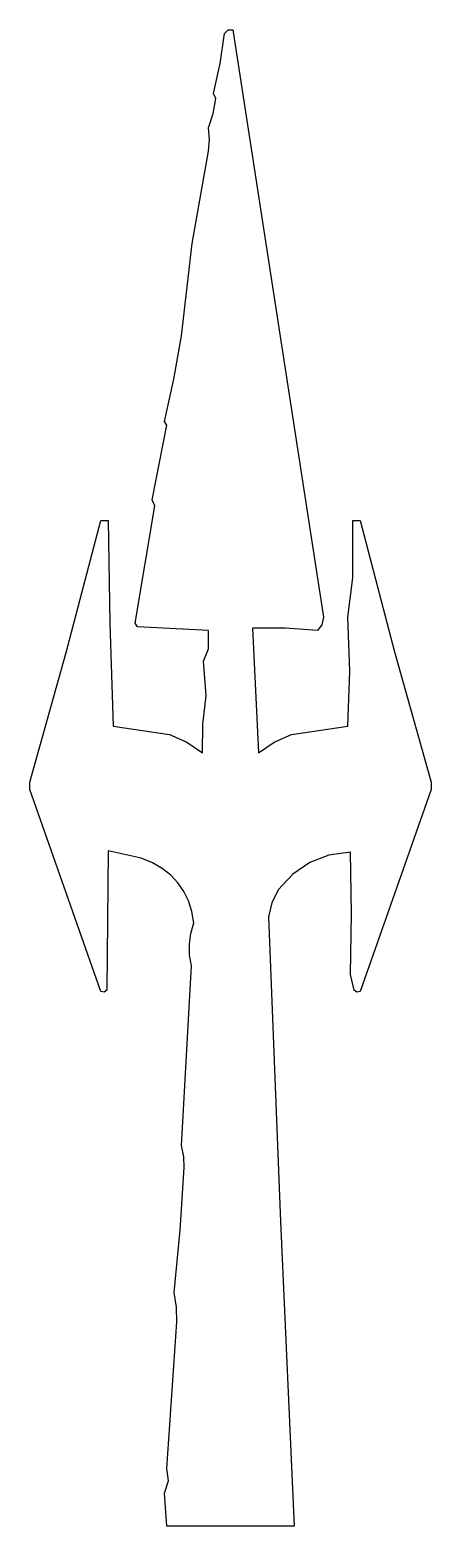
# Model space of a CAD drawing. Extents: x 0 to 43, y 0 to 162.
import ezdxf

# ---------------------------------------------------------------- set-up
doc = ezdxf.new("R2010")
doc.units = 0

msp = doc.modelspace()

# ---------------------------------------------------------------- linework, layer by layer
at = {"layer": 'Layer 1', "color": 7}
msp.add_lwpolyline([(43.259321, 80.566144), (43.259321, 79.772395), (35.586413, 57.944298), (35.232765, 57.854869), (34.924956, 58.076589), (34.528081, 59.796379), (34.664011, 66.383272), (34.528081, 73.025529), (32.21296, 72.686602), (30.140402, 71.890104), (28.310385, 70.636059), (26.722883, 68.924492), (26.024887, 67.528916), (25.664551, 66.014079), (26.969474, 33.073298), (28.442673, 0.132913), (14.684356, 0.132913), (14.419774, 3.704783), (14.84088, 5.01093), (14.684356, 6.350613), (15.742688, 22.225593), (15.707443, 23.798804), (15.478106, 25.400589), (16.1014, 32.139518), (16.536438, 38.894322), (16.50653, 40.063713), (16.271854, 41.275569), (17.330186, 60.722419), (17.143869, 61.884522), (17.125859, 63.043573), (17.276158, 64.199598), (17.59477, 65.352622), (17.375479, 66.595559), (17.01568, 67.733774), (16.515374, 68.76727), (15.87456, 69.69605), (15.093239, 70.520117), (14.171411, 71.239474), (13.109076, 71.854124), (11.906235, 72.364071), (8.334364, 73.15782), (8.202073, 58.076589), (7.894323, 57.854869), (7.540616, 57.944298), (-0.132292, 79.772395), (-0.132292, 80.566144), (3.776965, 94.608325), (7.540616, 108.876525), (8.334364, 108.876525), (8.517578, 97.762254), (8.86353, 86.651553), (14.94894, 85.725513), (16.840523, 84.912317), (18.52081, 83.741141), (18.563811, 86.828361), (18.917685, 89.958841), (18.653102, 93.663003), (19.182268, 94.985918), (19.182268, 96.97029), (11.50936, 97.367165), (11.244778, 97.764039), (13.361442, 110.464023), (13.096858, 111.125481), (14.684356, 119.195262), (14.419774, 119.592137), (15.424623, 124.156359), (16.271854, 128.852542), (17.431955, 138.824298), (19.182268, 148.828558), (19.27843, 150.064045), (19.182268, 151.342097), (19.691319, 152.891991), (19.976017, 154.517093), (19.711434, 155.046259), (20.452716, 158.30781), (20.902057, 161.528542), (21.299712, 161.926893), (21.828098, 161.925417), (31.617669, 98.425497), (31.439736, 97.609093), (30.956211, 96.97029), (27.467234, 97.231665), (23.944762, 97.234873), (24.606219, 83.741141), (26.286546, 84.912317), (28.17809, 85.725513), (34.263499, 86.651553), (34.4538, 92.599842), (34.263499, 98.425497), (34.792665, 102.658825), (34.792665, 108.876525), (35.586413, 108.876525), (39.308865, 94.66994), (43.259321, 80.566144), (43.259321, 80.566144)], close=True, dxfattribs=at)

doc.saveas('drawing.dxf')
